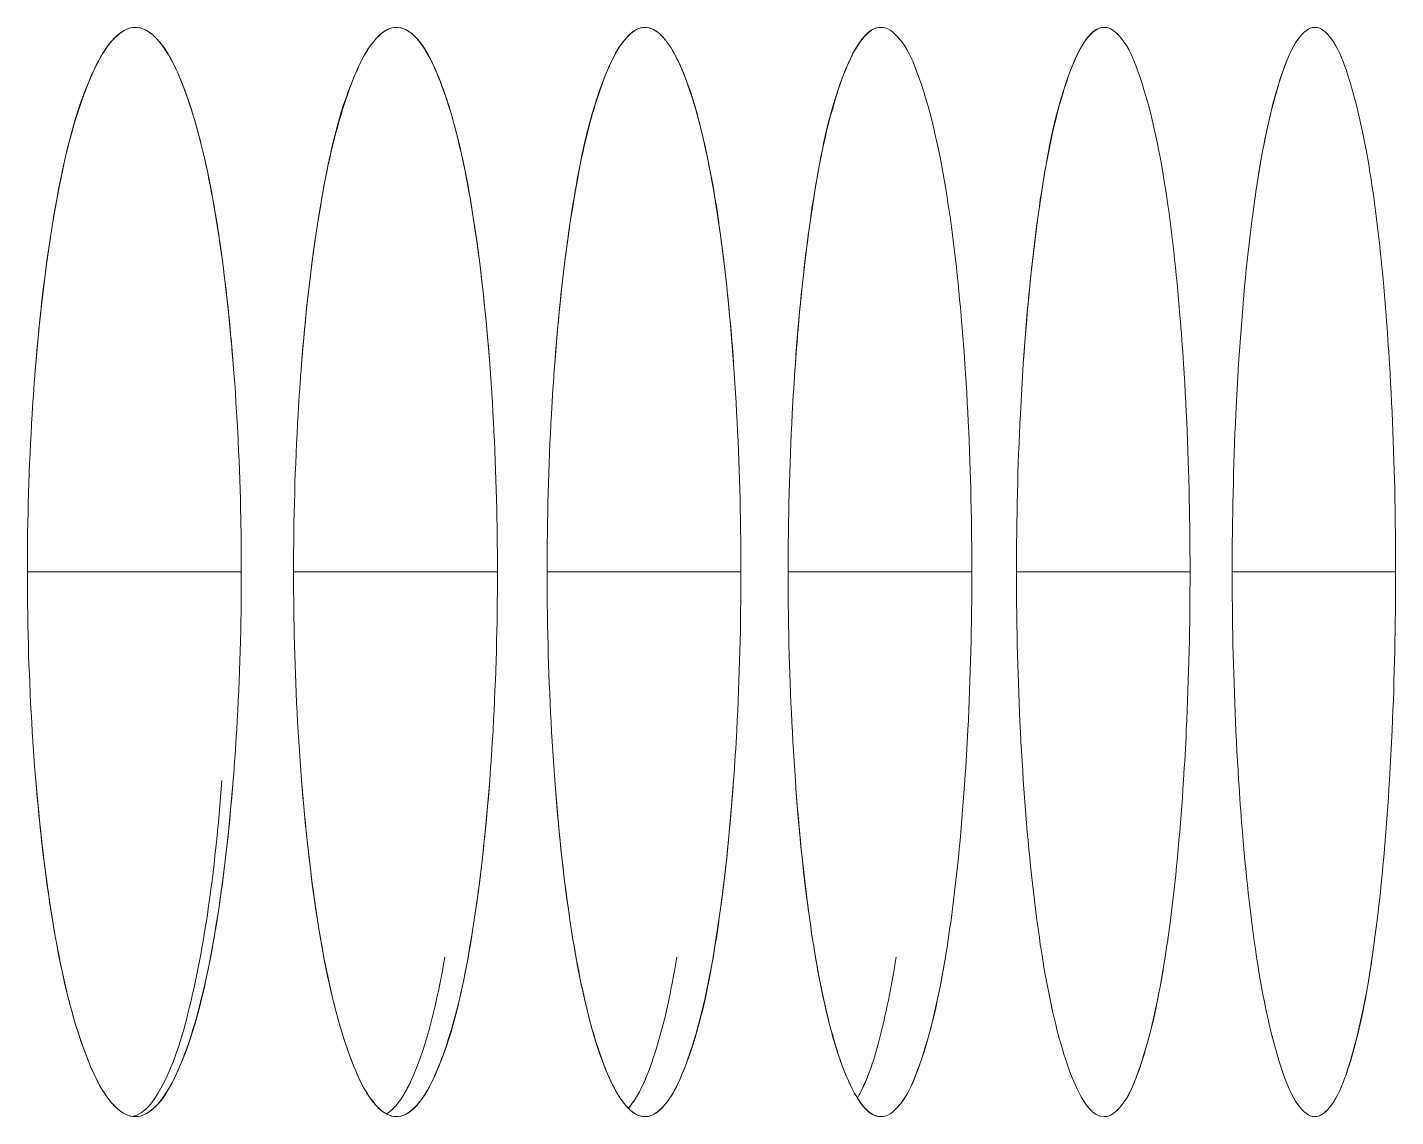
# Model space of a CAD drawing. Header units: millimetres. Extents: x 1177 to 4147, y 93 to 2194.
# Drawn here: x 2907.7 to 2915.24, y 1382.08 to 1388.08 of the extents above; entities that cross this region are included whole.
import ezdxf

# ---------------------------------------------------------------- set-up
doc = ezdxf.new("R2010")
doc.units = ezdxf.units.MM
doc.header["$LTSCALE"] = 0.1
doc.layers.add('标注', color=251, linetype='Continuous', lineweight=9)

msp = doc.modelspace()

# ---------------------------------------------------------------- linework, layer by layer
at = {"layer": '标注'}
for p, q in [((2907.7029, 1385.0776), (2908.881, 1385.0776)), ((2907.7029, 1385.0776), (2908.881, 1385.0776)), ((2909.1686, 1385.0776), (2910.2913, 1385.0776)), ((2909.1686, 1385.0776), (2910.2913, 1385.0776)), ((2910.565, 1385.0776), (2911.6321, 1385.0776)), ((2910.565, 1385.0776), (2911.6321, 1385.0776)), ((2911.892, 1385.0776), (2912.9035, 1385.0776)), ((2911.892, 1385.0776), (2912.9035, 1385.0776)), ((2913.1494, 1385.0776), (2914.1052, 1385.0776)), ((2913.1494, 1385.0776), (2914.1052, 1385.0776)), ((2914.3372, 1385.0776), (2915.2372, 1385.0776)), ((2914.3372, 1385.0776), (2915.2372, 1385.0776))]:
    msp.add_line(p, q, dxfattribs=at)
for points, knots in [([(2908.2975, 1388.0776), (2908.2254, 1388.0776), (2908.121, 1387.9544), (2908.0359, 1387.7739), (2907.9246, 1387.4508), (2907.8216, 1386.9306), (2907.7702, 1386.4777), (2907.7492, 1386.2248)], [0, 0, 0, 0, 0.108725, 0.198707, 0.314104, 0.617245, 1, 1, 1, 1]), ([(2908.2975, 1388.0776), (2908.2544, 1388.0776), (2908.1515, 1388.0059), (2908.1009, 1387.9075), (2908.0715, 1387.8458)], [0, 0, 0, 0, 0.386933, 1, 1, 1, 1]), ([(2908.8364, 1386.2248), (2908.8162, 1386.4777), (2908.7664, 1386.9304), (2908.6662, 1387.4506), (2908.5569, 1387.7739), (2908.4732, 1387.9543), (2908.3693, 1388.0776), (2908.2975, 1388.0776)], [0, 0, 0, 0, 0.38312, 0.686351, 0.80168, 0.891533, 1, 1, 1, 1]), ([(2908.4043, 1388.0258), (2908.396, 1388.0339), (2908.366, 1388.0601), (2908.326, 1388.0776), (2908.2975, 1388.0776)], [0, 0, 0, 0, 0.288854, 1, 1, 1, 1]), ([(2909.7355, 1388.0776), (2909.6655, 1388.0776), (2909.5664, 1387.9522), (2909.486, 1387.7738), (2909.3798, 1387.45), (2909.2818, 1386.9303), (2909.2327, 1386.4776), (2909.2128, 1386.2248)], [0, 0, 0, 0, 0.106138, 0.195757, 0.311206, 0.615378, 1, 1, 1, 1]), ([(2909.7355, 1388.0776), (2909.6939, 1388.0776), (2909.5948, 1388.0041), (2909.548, 1387.9072), (2909.52, 1387.8458)], [0, 0, 0, 0, 0.381268, 1, 1, 1, 1]), ([(2910.2488, 1386.2248), (2910.2296, 1386.4776), (2910.1822, 1386.9301), (2910.0869, 1387.4498), (2909.9827, 1387.7737), (2909.9038, 1387.9521), (2909.8052, 1388.0776), (2909.7355, 1388.0776)], [0, 0, 0, 0, 0.384981, 0.689245, 0.80463, 0.894123, 1, 1, 1, 1]), ([(2910.2488, 1386.2248), (2910.2316, 1386.4517), (2910.1901, 1386.8637), (2910.0958, 1387.4105), (2909.9815, 1387.7952), (2909.8757, 1388.0018), (2909.8087, 1388.0508)], [0, 0, 0, 0, 0.358786, 0.65392, 0.869192, 1, 1, 1, 1]), ([(2911.1041, 1388.0776), (2911.0362, 1388.0776), (2910.9425, 1387.95), (2910.8668, 1387.7736), (2910.7658, 1387.4492), (2910.6727, 1386.93), (2910.626, 1386.4776), (2910.607, 1386.2248)], [0, 0, 0, 0, 0.103563, 0.192833, 0.308341, 0.613538, 1, 1, 1, 1]), ([(2911.1041, 1388.0776), (2911.0641, 1388.0776), (2910.9689, 1388.0021), (2910.9257, 1387.9069), (2910.8993, 1387.8458)], [0, 0, 0, 0, 0.375316, 1, 1, 1, 1]), ([(2911.5918, 1386.2248), (2911.5736, 1386.4775), (2911.5286, 1386.9298), (2911.4383, 1387.449), (2911.3392, 1387.7736), (2911.2648, 1387.9498), (2911.1718, 1388.0776), (2911.1041, 1388.0776)], [0, 0, 0, 0, 0.386814, 0.692105, 0.807551, 0.8967, 1, 1, 1, 1]), ([(2911.5918, 1386.2248), (2911.5747, 1386.4623), (2911.5335, 1386.8917), (2911.4378, 1387.4491), (2911.3331, 1387.8116), (2911.231, 1387.998), (2911.1742, 1388.055), (2911.1453, 1388.0681)], [0, 0, 0, 0, 0.370156, 0.669475, 0.880231, 0.950761, 1, 1, 1, 1]), ([(2912.4033, 1388.0776), (2912.3374, 1388.0776), (2912.2494, 1387.9476), (2912.1782, 1387.7736), (2912.0823, 1387.4484), (2911.9941, 1386.9297), (2911.9499, 1386.4775), (2911.9318, 1386.2248)], [0, 0, 0, 0, 0.101007, 0.189943, 0.305517, 0.61173, 1, 1, 1, 1]), ([(2912.4033, 1388.0776), (2912.3649, 1388.0776), (2912.2737, 1387.9999), (2912.234, 1387.9066), (2912.2091, 1387.8458)], [0, 0, 0, 0, 0.369072, 1, 1, 1, 1]), ([(2912.7583, 1387.1982), (2912.7218, 1387.4177), (2912.6601, 1387.7054), (2912.5321, 1387.9999), (2912.4416, 1388.0776), (2912.4033, 1388.0776)], [0, 0, 0, 0, 0.68191, 0.882647, 1, 1, 1, 1]), ([(2912.7583, 1387.1982), (2912.7218, 1387.4177), (2912.6601, 1387.7054), (2912.5321, 1387.9999), (2912.4416, 1388.0776), (2912.4033, 1388.0776)], [0, 0, 0, 0, 0.68191, 0.882647, 1, 1, 1, 1]), ([(2913.6329, 1388.0776), (2913.569, 1388.0776), (2913.4869, 1387.9452), (2913.42, 1387.7735), (2913.3293, 1387.4476), (2913.246, 1386.9295), (2913.2042, 1386.4774), (2913.1871, 1386.2248)], [0, 0, 0, 0, 0.098477, 0.187097, 0.302743, 0.609957, 1, 1, 1, 1]), ([(2913.6329, 1388.0776), (2913.596, 1388.0776), (2913.509, 1387.9977), (2913.4728, 1387.9063), (2913.4493, 1387.8458)], [0, 0, 0, 0, 0.362536, 1, 1, 1, 1]), ([(2913.9681, 1387.1982), (2913.9338, 1387.4173), (2913.8751, 1387.7046), (2913.7559, 1387.9977), (2913.6697, 1388.0776), (2913.6329, 1388.0776)], [0, 0, 0, 0, 0.686169, 0.886283, 1, 1, 1, 1]), ([(2913.9681, 1387.1982), (2913.9338, 1387.4173), (2913.8751, 1387.7046), (2913.7559, 1387.9977), (2913.6697, 1388.0776), (2913.6329, 1388.0776)], [0, 0, 0, 0, 0.686169, 0.886283, 1, 1, 1, 1]), ([(2914.7928, 1388.0776), (2914.7574, 1388.0776), (2914.6752, 1387.9954), (2914.5624, 1387.7045), (2914.5051, 1387.4171), (2914.4717, 1387.1982)], [0, 0, 0, 0, 0.110259, 0.309993, 1, 1, 1, 1]), ([(2914.7928, 1388.0776), (2914.7574, 1388.0776), (2914.6748, 1387.9952), (2914.6419, 1387.906), (2914.6199, 1387.8458)], [0, 0, 0, 0, 0.355714, 1, 1, 1, 1]), ([(2915.1083, 1387.1982), (2915.0761, 1387.4169), (2915.0204, 1387.7041), (2914.9099, 1387.9953), (2914.8281, 1388.0776), (2914.7928, 1388.0776)], [0, 0, 0, 0, 0.690419, 0.889948, 1, 1, 1, 1]), ([(2915.1083, 1387.1982), (2915.0761, 1387.4169), (2915.0204, 1387.7041), (2914.9099, 1387.9953), (2914.8281, 1388.0776), (2914.7928, 1388.0776)], [0, 0, 0, 0, 0.690419, 0.889948, 1, 1, 1, 1]), ([(2908.8364, 1386.2248), (2908.8191, 1386.4413), (2908.7776, 1386.8378), (2908.6848, 1387.3671), (2908.5709, 1387.7553), (2908.468, 1387.9641), (2908.4043, 1388.0258)], [0, 0, 0, 0, 0.348125, 0.639047, 0.857939, 1, 1, 1, 1]), ([(2908.0715, 1387.8458), (2907.9745, 1387.6426), (2907.8432, 1387.0984), (2907.7763, 1386.5512), (2907.7492, 1386.2248)], [0, 0, 0, 0, 0.407378, 1, 1, 1, 1]), ([(2909.52, 1387.8458), (2909.4272, 1387.6417), (2909.3024, 1387.0976), (2909.2385, 1386.551), (2909.2128, 1386.2248)], [0, 0, 0, 0, 0.406664, 1, 1, 1, 1]), ([(2910.8993, 1387.8458), (2910.8105, 1387.6407), (2910.6923, 1387.0968), (2910.6315, 1386.5509), (2910.607, 1386.2248)], [0, 0, 0, 0, 0.405977, 1, 1, 1, 1]), ([(2912.2091, 1387.8458), (2912.1245, 1387.6398), (2912.0128, 1387.096), (2911.9551, 1386.5507), (2911.9318, 1386.2248)], [0, 0, 0, 0, 0.405318, 1, 1, 1, 1]), ([(2913.4493, 1387.8458), (2913.3691, 1387.6389), (2913.2638, 1387.0953), (2913.2091, 1386.5506), (2913.1871, 1386.2248)], [0, 0, 0, 0, 0.404689, 1, 1, 1, 1]), ([(2914.6199, 1387.8458), (2914.6048, 1387.8044), (2914.5385, 1387.5927), (2914.4985, 1387.3738), (2914.4717, 1387.1982)], [0, 0, 0, 0, 0.198639, 1, 1, 1, 1]), ([(2912.8653, 1386.2248), (2912.8593, 1386.3136), (2912.8339, 1386.6391), (2912.7972, 1386.9639), (2912.7583, 1387.1982)], [0, 0, 0, 0, 0.272625, 1, 1, 1, 1]), ([(2912.8653, 1386.2248), (2912.8593, 1386.3136), (2912.8339, 1386.6391), (2912.7972, 1386.9639), (2912.7583, 1387.1982)], [0, 0, 0, 0, 0.272625, 1, 1, 1, 1]), ([(2914.0692, 1386.2248), (2914.0635, 1386.3136), (2914.0396, 1386.639), (2914.0049, 1386.9638), (2913.9681, 1387.1982)], [0, 0, 0, 0, 0.272718, 1, 1, 1, 1]), ([(2914.0692, 1386.2248), (2914.0635, 1386.3136), (2914.0396, 1386.639), (2914.0049, 1386.9638), (2913.9681, 1387.1982)], [0, 0, 0, 0, 0.272718, 1, 1, 1, 1]), ([(2914.4717, 1387.1982), (2914.4607, 1387.1257), (2914.4166, 1386.8025), (2914.3888, 1386.4772), (2914.3728, 1386.2248)], [0, 0, 0, 0, 0.224713, 1, 1, 1, 1]), ([(2914.4717, 1387.1982), (2914.4607, 1387.1257), (2914.4166, 1386.8025), (2914.3888, 1386.4772), (2914.3728, 1386.2248)], [0, 0, 0, 0, 0.224713, 1, 1, 1, 1]), ([(2915.2034, 1386.2248), (2915.198, 1386.3136), (2915.1755, 1386.6389), (2915.1429, 1386.9636), (2915.1083, 1387.1982)], [0, 0, 0, 0, 0.272807, 1, 1, 1, 1]), ([(2915.2034, 1386.2248), (2915.198, 1386.3136), (2915.1755, 1386.6389), (2915.1429, 1386.9636), (2915.1083, 1387.1982)], [0, 0, 0, 0, 0.272807, 1, 1, 1, 1]), ([(2907.7492, 1386.2248), (2907.7416, 1386.1325), (2907.7143, 1385.7507), (2907.7029, 1385.3677), (2907.7029, 1385.0776)], [0, 0, 0, 0, 0.24195, 1, 1, 1, 1]), ([(2907.7492, 1386.2248), (2907.7416, 1386.1325), (2907.7143, 1385.7507), (2907.7029, 1385.3677), (2907.7029, 1385.0776)], [0, 0, 0, 0, 0.24195, 1, 1, 1, 1]), ([(2908.881, 1385.0776), (2908.881, 1385.1755), (2908.8772, 1385.5583), (2908.8591, 1385.9409), (2908.8364, 1386.2248)], [0, 0, 0, 0, 0.255919, 1, 1, 1, 1]), ([(2908.881, 1385.0776), (2908.881, 1385.1755), (2908.8772, 1385.5583), (2908.8591, 1385.9409), (2908.8364, 1386.2248)], [0, 0, 0, 0, 0.255919, 1, 1, 1, 1]), ([(2909.2128, 1386.2248), (2909.2055, 1386.1325), (2909.1795, 1385.7506), (2909.1686, 1385.3677), (2909.1686, 1385.0776)], [0, 0, 0, 0, 0.241915, 1, 1, 1, 1]), ([(2909.2128, 1386.2248), (2909.2055, 1386.1325), (2909.1795, 1385.7506), (2909.1686, 1385.3677), (2909.1686, 1385.0776)], [0, 0, 0, 0, 0.241915, 1, 1, 1, 1]), ([(2910.2913, 1385.0776), (2910.2913, 1385.1755), (2910.2876, 1385.5582), (2910.2704, 1385.9409), (2910.2488, 1386.2248)], [0, 0, 0, 0, 0.255939, 1, 1, 1, 1]), ([(2910.2913, 1385.0776), (2910.2913, 1385.1755), (2910.2876, 1385.5582), (2910.2704, 1385.9409), (2910.2488, 1386.2248)], [0, 0, 0, 0, 0.255939, 1, 1, 1, 1]), ([(2910.607, 1386.2248), (2910.6001, 1386.1325), (2910.5753, 1385.7506), (2910.565, 1385.3677), (2910.565, 1385.0776)], [0, 0, 0, 0, 0.241881, 1, 1, 1, 1]), ([(2910.607, 1386.2248), (2910.6001, 1386.1325), (2910.5753, 1385.7506), (2910.565, 1385.3677), (2910.565, 1385.0776)], [0, 0, 0, 0, 0.241881, 1, 1, 1, 1]), ([(2911.6321, 1385.0776), (2911.6321, 1385.1755), (2911.6287, 1385.5582), (2911.6124, 1385.9408), (2911.5918, 1386.2248)], [0, 0, 0, 0, 0.255958, 1, 1, 1, 1]), ([(2911.6321, 1385.0776), (2911.6321, 1385.1755), (2911.6287, 1385.5582), (2911.6124, 1385.9408), (2911.5918, 1386.2248)], [0, 0, 0, 0, 0.255958, 1, 1, 1, 1]), ([(2911.9318, 1386.2248), (2911.9253, 1386.1325), (2911.9018, 1385.7505), (2911.892, 1385.3677), (2911.892, 1385.0776)], [0, 0, 0, 0, 0.24185, 1, 1, 1, 1]), ([(2911.9318, 1386.2248), (2911.9253, 1386.1325), (2911.9018, 1385.7505), (2911.892, 1385.3677), (2911.892, 1385.0776)], [0, 0, 0, 0, 0.24185, 1, 1, 1, 1]), ([(2912.9035, 1385.0776), (2912.9035, 1385.1755), (2912.9002, 1385.5582), (2912.8848, 1385.9408), (2912.8653, 1386.2248)], [0, 0, 0, 0, 0.255977, 1, 1, 1, 1]), ([(2912.9035, 1385.0776), (2912.9035, 1385.1755), (2912.9002, 1385.5582), (2912.8848, 1385.9408), (2912.8653, 1386.2248)], [0, 0, 0, 0, 0.255977, 1, 1, 1, 1]), ([(2913.1871, 1386.2248), (2913.1809, 1386.1325), (2913.1587, 1385.7505), (2913.1494, 1385.3677), (2913.1494, 1385.0776)], [0, 0, 0, 0, 0.24182, 1, 1, 1, 1]), ([(2913.1871, 1386.2248), (2913.1809, 1386.1325), (2913.1587, 1385.7505), (2913.1494, 1385.3677), (2913.1494, 1385.0776)], [0, 0, 0, 0, 0.24182, 1, 1, 1, 1]), ([(2914.1052, 1385.0776), (2914.1052, 1385.1755), (2914.1021, 1385.5582), (2914.0876, 1385.9407), (2914.0692, 1386.2248)], [0, 0, 0, 0, 0.255994, 1, 1, 1, 1]), ([(2914.1052, 1385.0776), (2914.1052, 1385.1755), (2914.1021, 1385.5582), (2914.0876, 1385.9407), (2914.0692, 1386.2248)], [0, 0, 0, 0, 0.255994, 1, 1, 1, 1]), ([(2914.3728, 1386.2248), (2914.3669, 1386.1325), (2914.346, 1385.7504), (2914.3372, 1385.3677), (2914.3372, 1385.0776)], [0, 0, 0, 0, 0.241791, 1, 1, 1, 1]), ([(2914.3728, 1386.2248), (2914.3669, 1386.1325), (2914.346, 1385.7504), (2914.3372, 1385.3677), (2914.3372, 1385.0776)], [0, 0, 0, 0, 0.241791, 1, 1, 1, 1]), ([(2915.2372, 1385.0776), (2915.2372, 1385.1755), (2915.2344, 1385.5581), (2915.2207, 1385.9407), (2915.2034, 1386.2248)], [0, 0, 0, 0, 0.256011, 1, 1, 1, 1]), ([(2915.2372, 1385.0776), (2915.2372, 1385.1755), (2915.2344, 1385.5581), (2915.2207, 1385.9407), (2915.2034, 1386.2248)], [0, 0, 0, 0, 0.256011, 1, 1, 1, 1]), ([(2907.7029, 1385.0776), (2907.7029, 1384.9796), (2907.7069, 1384.5968), (2907.7257, 1384.2142), (2907.7492, 1383.9303)], [0, 0, 0, 0, 0.255902, 1, 1, 1, 1]), ([(2907.7029, 1385.0776), (2907.7029, 1384.9796), (2907.7069, 1384.5968), (2907.7257, 1384.2142), (2907.7492, 1383.9303)], [0, 0, 0, 0, 0.255902, 1, 1, 1, 1]), ([(2908.8364, 1383.9303), (2908.8438, 1384.0226), (2908.8701, 1384.4045), (2908.881, 1384.7874), (2908.881, 1385.0776)], [0, 0, 0, 0, 0.241923, 1, 1, 1, 1]), ([(2908.8364, 1383.9303), (2908.8438, 1384.0226), (2908.8701, 1384.4045), (2908.881, 1384.7874), (2908.881, 1385.0776)], [0, 0, 0, 0, 0.241923, 1, 1, 1, 1]), ([(2909.1686, 1385.0776), (2909.1686, 1384.9796), (2909.1724, 1384.5969), (2909.1904, 1384.2142), (2909.2128, 1383.9303)], [0, 0, 0, 0, 0.255923, 1, 1, 1, 1]), ([(2909.1686, 1385.0776), (2909.1686, 1384.9796), (2909.1724, 1384.5969), (2909.1904, 1384.2142), (2909.2128, 1383.9303)], [0, 0, 0, 0, 0.255923, 1, 1, 1, 1]), ([(2910.2488, 1383.9303), (2910.2559, 1384.0226), (2910.2809, 1384.4045), (2910.2913, 1384.7874), (2910.2913, 1385.0776)], [0, 0, 0, 0, 0.241889, 1, 1, 1, 1]), ([(2910.2488, 1383.9303), (2910.2559, 1384.0226), (2910.2809, 1384.4045), (2910.2913, 1384.7874), (2910.2913, 1385.0776)], [0, 0, 0, 0, 0.241889, 1, 1, 1, 1]), ([(2910.565, 1385.0776), (2910.565, 1384.9796), (2910.5686, 1384.5969), (2910.5857, 1384.2143), (2910.607, 1383.9303)], [0, 0, 0, 0, 0.255943, 1, 1, 1, 1]), ([(2910.565, 1385.0776), (2910.565, 1384.9796), (2910.5686, 1384.5969), (2910.5857, 1384.2143), (2910.607, 1383.9303)], [0, 0, 0, 0, 0.255943, 1, 1, 1, 1]), ([(2911.5918, 1383.9303), (2911.5985, 1384.0226), (2911.6223, 1384.4046), (2911.6321, 1384.7874), (2911.6321, 1385.0776)], [0, 0, 0, 0, 0.241857, 1, 1, 1, 1]), ([(2911.5918, 1383.9303), (2911.5985, 1384.0226), (2911.6223, 1384.4046), (2911.6321, 1384.7874), (2911.6321, 1385.0776)], [0, 0, 0, 0, 0.241857, 1, 1, 1, 1]), ([(2911.892, 1385.0776), (2911.892, 1384.9796), (2911.8954, 1384.5969), (2911.9116, 1384.2143), (2911.9318, 1383.9303)], [0, 0, 0, 0, 0.255962, 1, 1, 1, 1]), ([(2911.892, 1385.0776), (2911.892, 1384.9796), (2911.8954, 1384.5969), (2911.9116, 1384.2143), (2911.9318, 1383.9303)], [0, 0, 0, 0, 0.255962, 1, 1, 1, 1]), ([(2912.8653, 1383.9303), (2912.8717, 1384.0226), (2912.8942, 1384.4047), (2912.9035, 1384.7874), (2912.9035, 1385.0776)], [0, 0, 0, 0, 0.241827, 1, 1, 1, 1]), ([(2912.8653, 1383.9303), (2912.8717, 1384.0226), (2912.8942, 1384.4047), (2912.9035, 1384.7874), (2912.9035, 1385.0776)], [0, 0, 0, 0, 0.241827, 1, 1, 1, 1]), ([(2913.1494, 1385.0776), (2913.1494, 1384.9796), (2913.1527, 1384.597), (2913.168, 1384.2144), (2913.1871, 1383.9303)], [0, 0, 0, 0, 0.25598, 1, 1, 1, 1]), ([(2913.1494, 1385.0776), (2913.1494, 1384.9796), (2913.1527, 1384.597), (2913.168, 1384.2144), (2913.1871, 1383.9303)], [0, 0, 0, 0, 0.25598, 1, 1, 1, 1]), ([(2914.0692, 1383.9303), (2914.0752, 1384.0226), (2914.0964, 1384.4047), (2914.1052, 1384.7874), (2914.1052, 1385.0776)], [0, 0, 0, 0, 0.241798, 1, 1, 1, 1]), ([(2914.0692, 1383.9303), (2914.0752, 1384.0226), (2914.0964, 1384.4047), (2914.1052, 1384.7874), (2914.1052, 1385.0776)], [0, 0, 0, 0, 0.241798, 1, 1, 1, 1]), ([(2914.3372, 1385.0776), (2914.3372, 1384.9796), (2914.3403, 1384.597), (2914.3547, 1384.2144), (2914.3728, 1383.9303)], [0, 0, 0, 0, 0.255998, 1, 1, 1, 1]), ([(2914.3372, 1385.0776), (2914.3372, 1384.9796), (2914.3403, 1384.597), (2914.3547, 1384.2144), (2914.3728, 1383.9303)], [0, 0, 0, 0, 0.255998, 1, 1, 1, 1]), ([(2915.2034, 1383.9303), (2915.209, 1384.0226), (2915.229, 1384.4047), (2915.2372, 1384.7875), (2915.2372, 1385.0776)], [0, 0, 0, 0, 0.241771, 1, 1, 1, 1]), ([(2915.2034, 1383.9303), (2915.209, 1384.0226), (2915.229, 1384.4047), (2915.2372, 1384.7875), (2915.2372, 1385.0776)], [0, 0, 0, 0, 0.241771, 1, 1, 1, 1]), ([(2907.7492, 1383.9303), (2907.7669, 1383.7174), (2907.8091, 1383.3266), (2907.9022, 1382.8034), (2908.0162, 1382.4151), (2908.1178, 1382.2055), (2908.1798, 1382.1399)], [0, 0, 0, 0, 0.344652, 0.634249, 0.854362, 1, 1, 1, 1]), ([(2907.7492, 1383.9303), (2907.7702, 1383.6774), (2907.8216, 1383.2245), (2907.9246, 1382.7043), (2908.0359, 1382.3812), (2908.121, 1382.2007), (2908.2254, 1382.0776), (2908.2975, 1382.0776)], [0, 0, 0, 0, 0.382755, 0.685896, 0.801293, 0.891275, 1, 1, 1, 1]), ([(2908.2794, 1382.0791), (2908.351, 1382.0917), (2908.4861, 1382.2927), (2908.6012, 1382.6633), (2908.7118, 1383.2425), (2908.7555, 1383.6828), (2908.7742, 1383.9293)], [0, 0, 0, 0, 0.111468, 0.318884, 0.621199, 1, 1, 1, 1]), ([(2908.2975, 1382.0776), (2908.3693, 1382.0776), (2908.4732, 1382.2008), (2908.5569, 1382.3813), (2908.6662, 1382.7045), (2908.7664, 1383.2247), (2908.8162, 1383.6775), (2908.8364, 1383.9303)], [0, 0, 0, 0, 0.108467, 0.19832, 0.313649, 0.61688, 1, 1, 1, 1]), ([(2908.5218, 1382.3093), (2908.6175, 1382.5127), (2908.7456, 1383.0571), (2908.8104, 1383.604), (2908.8364, 1383.9303)], [0, 0, 0, 0, 0.407112, 1, 1, 1, 1]), ([(2909.2128, 1383.9303), (2909.2304, 1383.7071), (2909.2727, 1383.3005), (2909.3674, 1382.7599), (2909.4823, 1382.3737), (2909.5864, 1382.1664), (2909.6518, 1382.1123)], [0, 0, 0, 0, 0.354996, 0.648712, 0.865362, 1, 1, 1, 1]), ([(2909.2128, 1383.9303), (2909.2327, 1383.6775), (2909.2818, 1383.2249), (2909.3798, 1382.7051), (2909.486, 1382.3814), (2909.5664, 1382.2029), (2909.6655, 1382.0776), (2909.7355, 1382.0776)], [0, 0, 0, 0, 0.384622, 0.688794, 0.804243, 0.893862, 1, 1, 1, 1]), ([(2909.7355, 1382.0776), (2909.8052, 1382.0776), (2909.9038, 1382.203), (2909.9827, 1382.3814), (2910.0869, 1382.7053), (2910.1822, 1383.2251), (2910.2296, 1383.6775), (2910.2488, 1383.9303)], [0, 0, 0, 0, 0.105877, 0.19537, 0.310755, 0.615019, 1, 1, 1, 1]), ([(2909.9492, 1382.3093), (2910.0408, 1382.5137), (2910.1623, 1383.058), (2910.224, 1383.6042), (2910.2488, 1383.9303)], [0, 0, 0, 0, 0.406408, 1, 1, 1, 1]), ([(2910.607, 1383.9303), (2910.6246, 1383.6965), (2910.6666, 1383.2726), (2910.7632, 1382.72), (2910.868, 1382.3583), (2910.9691, 1382.1684), (2911.0244, 1382.108), (2911.053, 1382.092)], [0, 0, 0, 0, 0.366167, 0.664077, 0.876453, 0.948818, 1, 1, 1, 1]), ([(2910.607, 1383.9303), (2910.626, 1383.6776), (2910.6727, 1383.2251), (2910.7658, 1382.7059), (2910.8668, 1382.3815), (2910.9425, 1382.2052), (2911.0362, 1382.0776), (2911.1041, 1382.0776)], [0, 0, 0, 0, 0.386462, 0.691659, 0.807167, 0.896437, 1, 1, 1, 1]), ([(2911.1041, 1382.0776), (2911.1718, 1382.0776), (2911.2648, 1382.2053), (2911.3392, 1382.3815), (2911.4383, 1382.7061), (2911.5286, 1383.2253), (2911.5736, 1383.6776), (2911.5918, 1383.9303)], [0, 0, 0, 0, 0.1033, 0.192449, 0.307895, 0.613186, 1, 1, 1, 1]), ([(2911.3072, 1382.3093), (2911.3946, 1382.5146), (2911.5096, 1383.0587), (2911.5683, 1383.6043), (2911.5918, 1383.9303)], [0, 0, 0, 0, 0.405731, 1, 1, 1, 1]), ([(2911.9318, 1383.9303), (2911.9493, 1383.6856), (2911.9911, 1383.2455), (2912.0882, 1382.6789), (2912.194, 1382.3161), (2912.2959, 1382.137), (2912.3547, 1382.0873), (2912.3827, 1382.0802)], [0, 0, 0, 0, 0.378761, 0.681383, 0.888916, 0.955378, 1, 1, 1, 1]), ([(2911.9318, 1383.9303), (2911.9499, 1383.6776), (2911.9941, 1383.2254), (2912.0823, 1382.7067), (2912.1782, 1382.3816), (2912.2494, 1382.2075), (2912.3374, 1382.0776), (2912.4033, 1382.0776)], [0, 0, 0, 0, 0.38827, 0.694483, 0.810057, 0.898993, 1, 1, 1, 1]), ([(2912.7583, 1382.9569), (2912.7703, 1383.0294), (2912.8181, 1383.3524), (2912.8481, 1383.6778), (2912.8653, 1383.9303)], [0, 0, 0, 0, 0.224887, 1, 1, 1, 1]), ([(2912.7583, 1382.9569), (2912.7703, 1383.0294), (2912.8181, 1383.3524), (2912.8481, 1383.6778), (2912.8653, 1383.9303)], [0, 0, 0, 0, 0.224887, 1, 1, 1, 1]), ([(2913.1871, 1383.9303), (2913.2042, 1383.6777), (2913.246, 1383.2256), (2913.3293, 1382.7075), (2913.42, 1382.3816), (2913.4869, 1382.2099), (2913.569, 1382.0776), (2913.6329, 1382.0776)], [0, 0, 0, 0, 0.390043, 0.697257, 0.812903, 0.901523, 1, 1, 1, 1]), ([(2913.1871, 1383.9303), (2913.2042, 1383.6777), (2913.246, 1383.2256), (2913.3293, 1382.7075), (2913.42, 1382.3816), (2913.4869, 1382.2099), (2913.569, 1382.0776), (2913.6329, 1382.0776)], [0, 0, 0, 0, 0.390043, 0.697257, 0.812903, 0.901523, 1, 1, 1, 1]), ([(2913.9681, 1382.9569), (2913.9795, 1383.0294), (2914.0247, 1383.3526), (2914.0529, 1383.6779), (2914.0692, 1383.9303)], [0, 0, 0, 0, 0.22477, 1, 1, 1, 1]), ([(2913.9681, 1382.9569), (2913.9795, 1383.0294), (2914.0247, 1383.3526), (2914.0529, 1383.6779), (2914.0692, 1383.9303)], [0, 0, 0, 0, 0.22477, 1, 1, 1, 1]), ([(2914.3728, 1383.9303), (2914.3784, 1383.8415), (2914.402, 1383.5162), (2914.4359, 1383.1914), (2914.4717, 1382.9569)], [0, 0, 0, 0, 0.272759, 1, 1, 1, 1]), ([(2914.3728, 1383.9303), (2914.3784, 1383.8415), (2914.402, 1383.5162), (2914.4359, 1383.1914), (2914.4717, 1382.9569)], [0, 0, 0, 0, 0.272759, 1, 1, 1, 1]), ([(2915.1083, 1382.9569), (2915.119, 1383.0294), (2915.1615, 1383.3527), (2915.1881, 1383.678), (2915.2034, 1383.9303)], [0, 0, 0, 0, 0.224659, 1, 1, 1, 1]), ([(2915.1083, 1382.9569), (2915.119, 1383.0294), (2915.1615, 1383.3527), (2915.1881, 1383.678), (2915.2034, 1383.9303)], [0, 0, 0, 0, 0.224659, 1, 1, 1, 1]), ([(2909.6811, 1382.0932), (2909.7189, 1382.1155), (2909.7885, 1382.2075), (2909.9109, 1382.4923), (2909.967, 1382.7576), (2910.0017, 1382.9559)], [0, 0, 0, 0, 0.140778, 0.353745, 1, 1, 1, 1]), ([(2911.0135, 1382.1263), (2911.0443, 1382.1601), (2911.0994, 1382.2574), (2911.2003, 1382.5319), (2911.2489, 1382.7757), (2911.2788, 1382.9559)], [0, 0, 0, 0, 0.156313, 0.375879, 1, 1, 1, 1]), ([(2912.2757, 1382.1839), (2912.3291, 1382.2764), (2912.4105, 1382.5353), (2912.4616, 1382.7971), (2912.4865, 1382.9559)], [0, 0, 0, 0, 0.39943, 1, 1, 1, 1]), ([(2912.4033, 1382.0776), (2912.4416, 1382.0776), (2912.5321, 1382.1552), (2912.6601, 1382.4498), (2912.7218, 1382.7374), (2912.7583, 1382.9569)], [0, 0, 0, 0, 0.117353, 0.31809, 1, 1, 1, 1]), ([(2912.5958, 1382.3093), (2912.6124, 1382.3506), (2912.6852, 1382.5614), (2912.729, 1382.781), (2912.7583, 1382.9569)], [0, 0, 0, 0, 0.199577, 1, 1, 1, 1]), ([(2913.6329, 1382.0776), (2913.6697, 1382.0776), (2913.7559, 1382.1575), (2913.8751, 1382.4505), (2913.9338, 1382.7378), (2913.9681, 1382.9569)], [0, 0, 0, 0, 0.113717, 0.313831, 1, 1, 1, 1]), ([(2913.8147, 1382.3093), (2913.8305, 1382.3506), (2913.8993, 1382.562), (2913.9406, 1382.7812), (2913.9681, 1382.9569)], [0, 0, 0, 0, 0.199032, 1, 1, 1, 1]), ([(2914.4717, 1382.9569), (2914.5051, 1382.7381), (2914.5624, 1382.4506), (2914.6752, 1382.1598), (2914.7574, 1382.0776), (2914.7928, 1382.0776)], [0, 0, 0, 0, 0.690007, 0.889741, 1, 1, 1, 1]), ([(2914.4717, 1382.9569), (2914.5051, 1382.7381), (2914.5624, 1382.4506), (2914.6752, 1382.1598), (2914.7574, 1382.0776), (2914.7928, 1382.0776)], [0, 0, 0, 0, 0.690007, 0.889741, 1, 1, 1, 1]), ([(2914.7928, 1382.0776), (2914.8281, 1382.0776), (2914.9099, 1382.1598), (2915.0204, 1382.451), (2915.0761, 1382.7382), (2915.1083, 1382.9569)], [0, 0, 0, 0, 0.110052, 0.309581, 1, 1, 1, 1]), ([(2914.964, 1382.3093), (2914.9788, 1382.3507), (2915.0438, 1382.5625), (2915.0824, 1382.7814), (2915.1083, 1382.9569)], [0, 0, 0, 0, 0.198508, 1, 1, 1, 1]), ([(2908.2975, 1382.0776), (2908.3405, 1382.0776), (2908.4431, 1382.1492), (2908.4928, 1382.2477), (2908.5218, 1382.3093)], [0, 0, 0, 0, 0.386942, 1, 1, 1, 1]), ([(2909.6811, 1382.0932), (2909.7122, 1382.1116), (2909.7714, 1382.1817), (2909.8101, 1382.2609), (2909.8305, 1382.3089)], [0, 0, 0, 0, 0.409155, 1, 1, 1, 1]), ([(2909.7355, 1382.0776), (2909.7769, 1382.0776), (2909.8757, 1382.1511), (2909.9217, 1382.248), (2909.9492, 1382.3093)], [0, 0, 0, 0, 0.38124, 1, 1, 1, 1]), ([(2911.0135, 1382.1263), (2911.023, 1382.1368), (2911.066, 1382.1925), (2911.0957, 1382.257), (2911.1166, 1382.3089)], [0, 0, 0, 0, 0.202158, 1, 1, 1, 1]), ([(2911.1041, 1382.0776), (2911.1439, 1382.0776), (2911.2388, 1382.1531), (2911.2812, 1382.2483), (2911.3072, 1382.3093)], [0, 0, 0, 0, 0.375248, 1, 1, 1, 1]), ([(2912.2757, 1382.1839), (2912.2808, 1382.1927), (2912.3027, 1382.2331), (2912.3206, 1382.2755), (2912.3333, 1382.3089)], [0, 0, 0, 0, 0.222587, 1, 1, 1, 1]), ([(2912.4033, 1382.0776), (2912.4416, 1382.0776), (2912.5324, 1382.1552), (2912.5713, 1382.2486), (2912.5958, 1382.3093)], [0, 0, 0, 0, 0.368963, 1, 1, 1, 1]), ([(2913.6329, 1382.0776), (2913.6696, 1382.0776), (2913.7563, 1382.1575), (2913.7917, 1382.2489), (2913.8147, 1382.3093)], [0, 0, 0, 0, 0.362385, 1, 1, 1, 1]), ([(2914.7928, 1382.0776), (2914.828, 1382.0776), (2914.9103, 1382.16), (2914.9424, 1382.2492), (2914.964, 1382.3093)], [0, 0, 0, 0, 0.35552, 1, 1, 1, 1]), ([(2908.1798, 1382.1399), (2908.189, 1382.1302), (2908.2212, 1382.0994), (2908.2658, 1382.0776), (2908.2975, 1382.0776)], [0, 0, 0, 0, 0.294748, 1, 1, 1, 1]), ([(2909.6518, 1382.1123), (2909.6584, 1382.1068), (2909.6829, 1382.0887), (2909.7135, 1382.0776), (2909.7355, 1382.0776)], [0, 0, 0, 0, 0.281138, 1, 1, 1, 1]), ([(2912.3827, 1382.0802), (2912.3861, 1382.0793), (2912.3929, 1382.078), (2912.3998, 1382.0776), (2912.4033, 1382.0776)], [0, 0, 0, 0, 0.50399, 1, 1, 1, 1])]:
    msp.add_open_spline(points, degree=3, knots=knots, dxfattribs=at)
for points in [[(2909.8087, 1388.0508), (2909.7877, 1388.0661), (2909.7615, 1388.0776), (2909.7355, 1388.0776)], [(2911.1453, 1388.0681), (2911.1325, 1388.074), (2911.1182, 1388.0776), (2911.1041, 1388.0776)], [(2911.053, 1382.092), (2911.0684, 1382.0833), (2911.0864, 1382.0776), (2911.1041, 1382.0776)]]:
    msp.add_open_spline(points, degree=3, dxfattribs=at)

doc.saveas('drawing.dxf')
